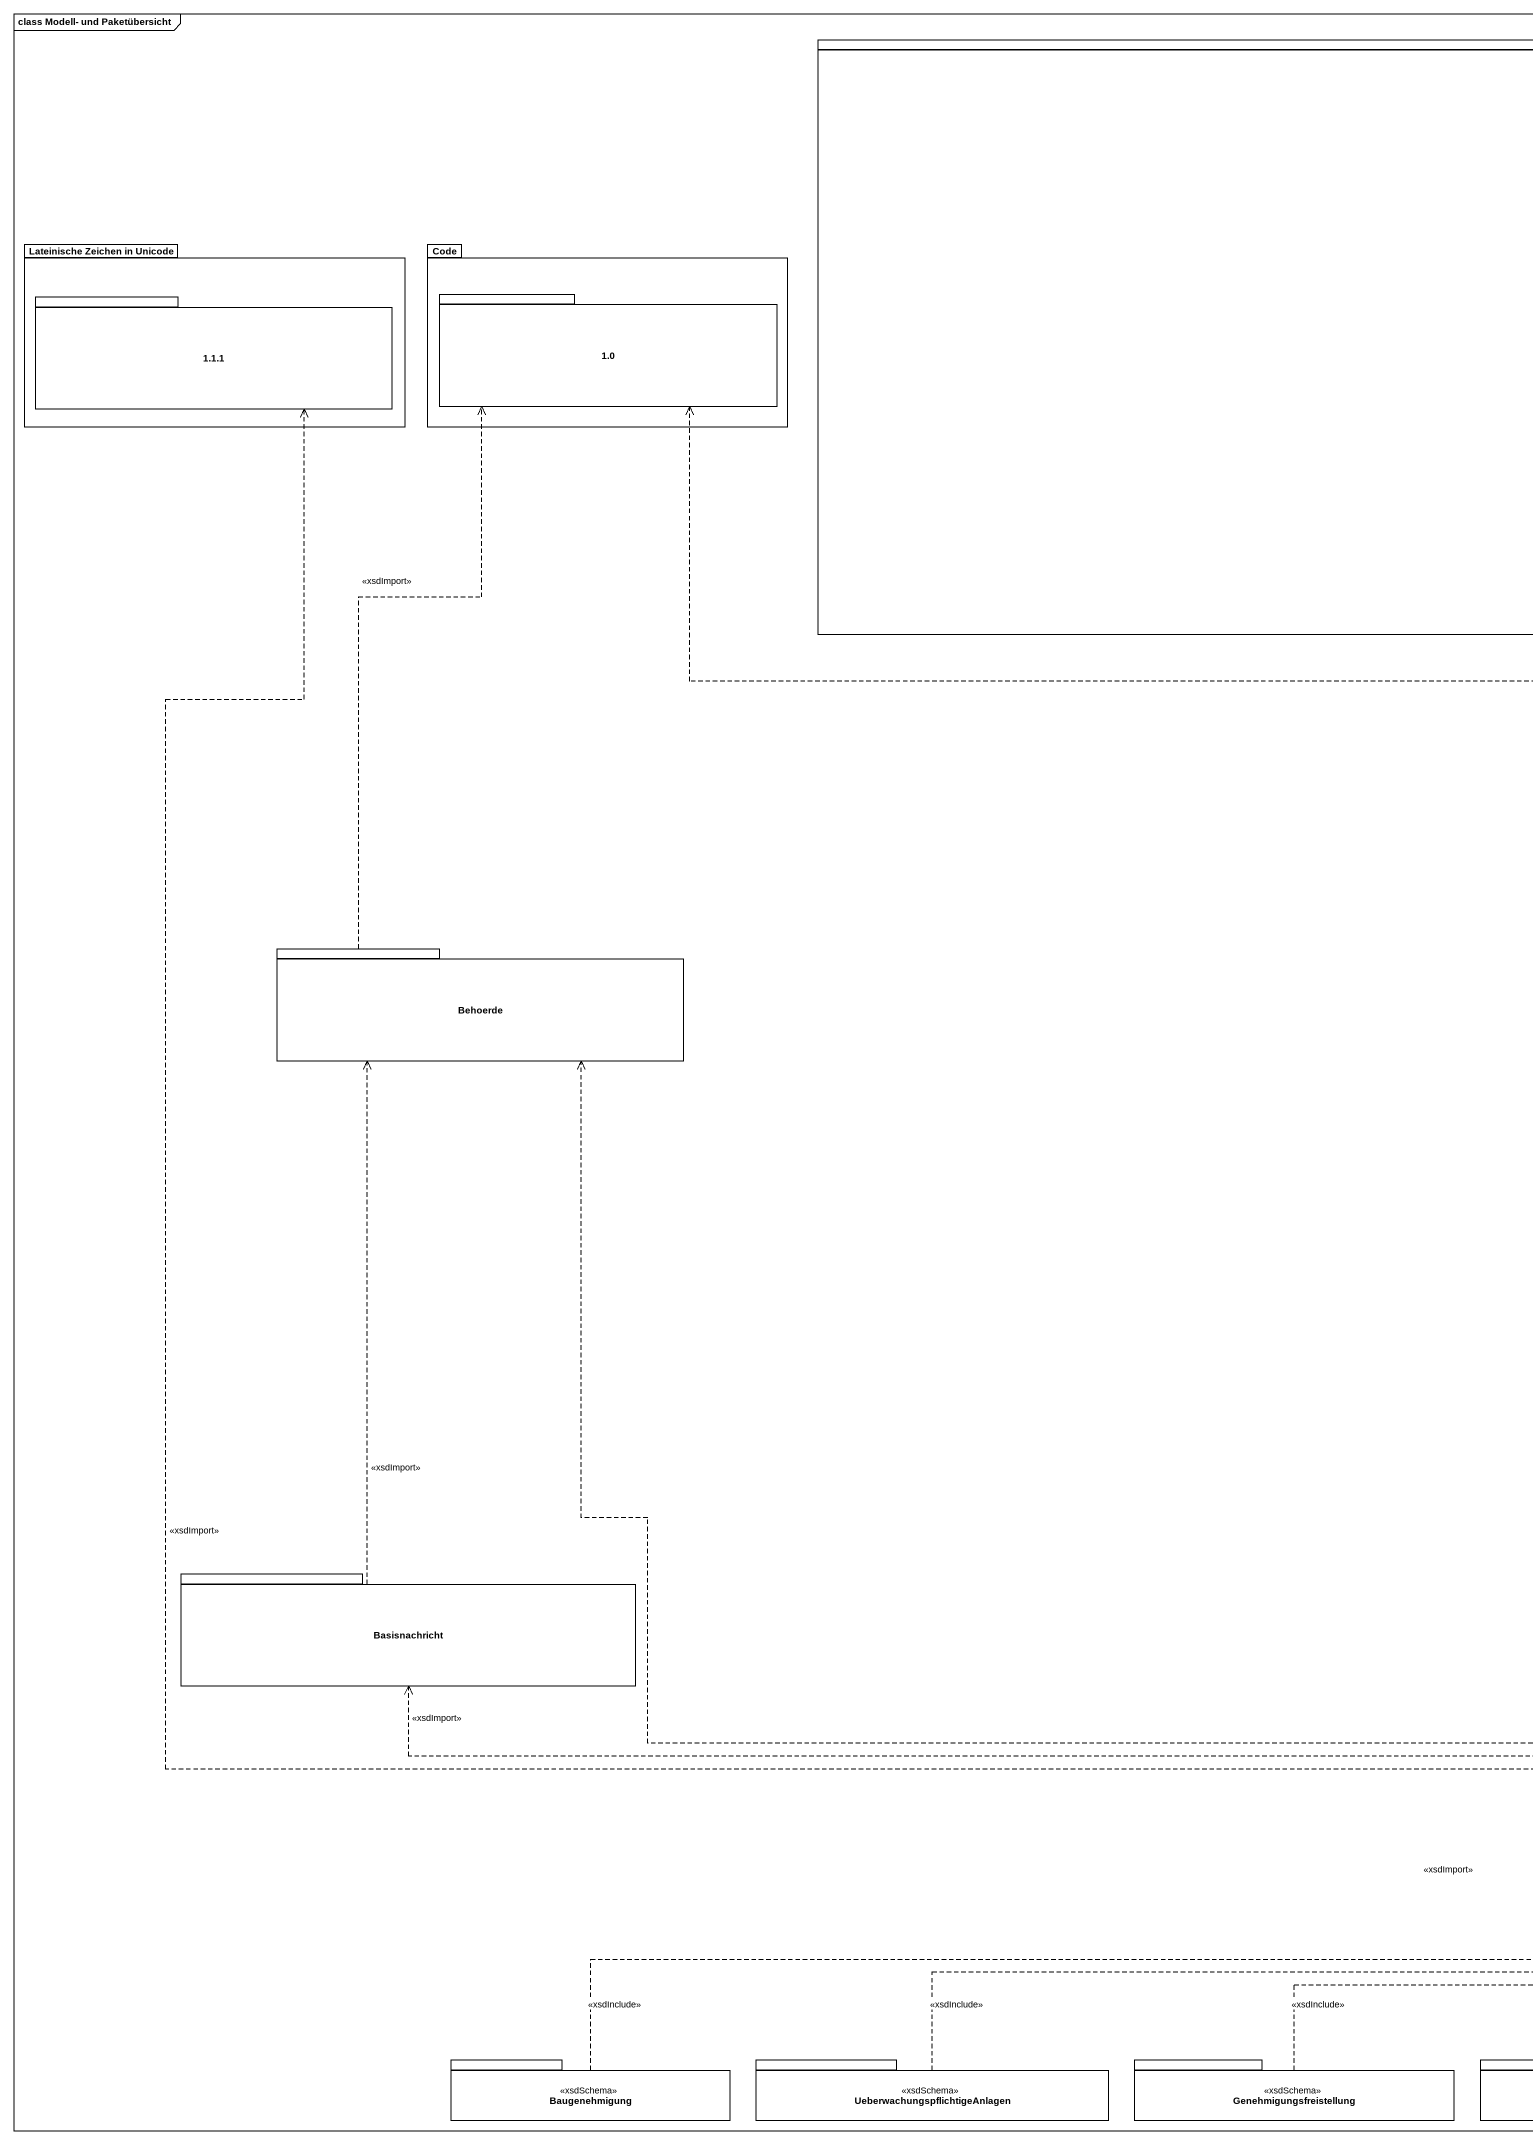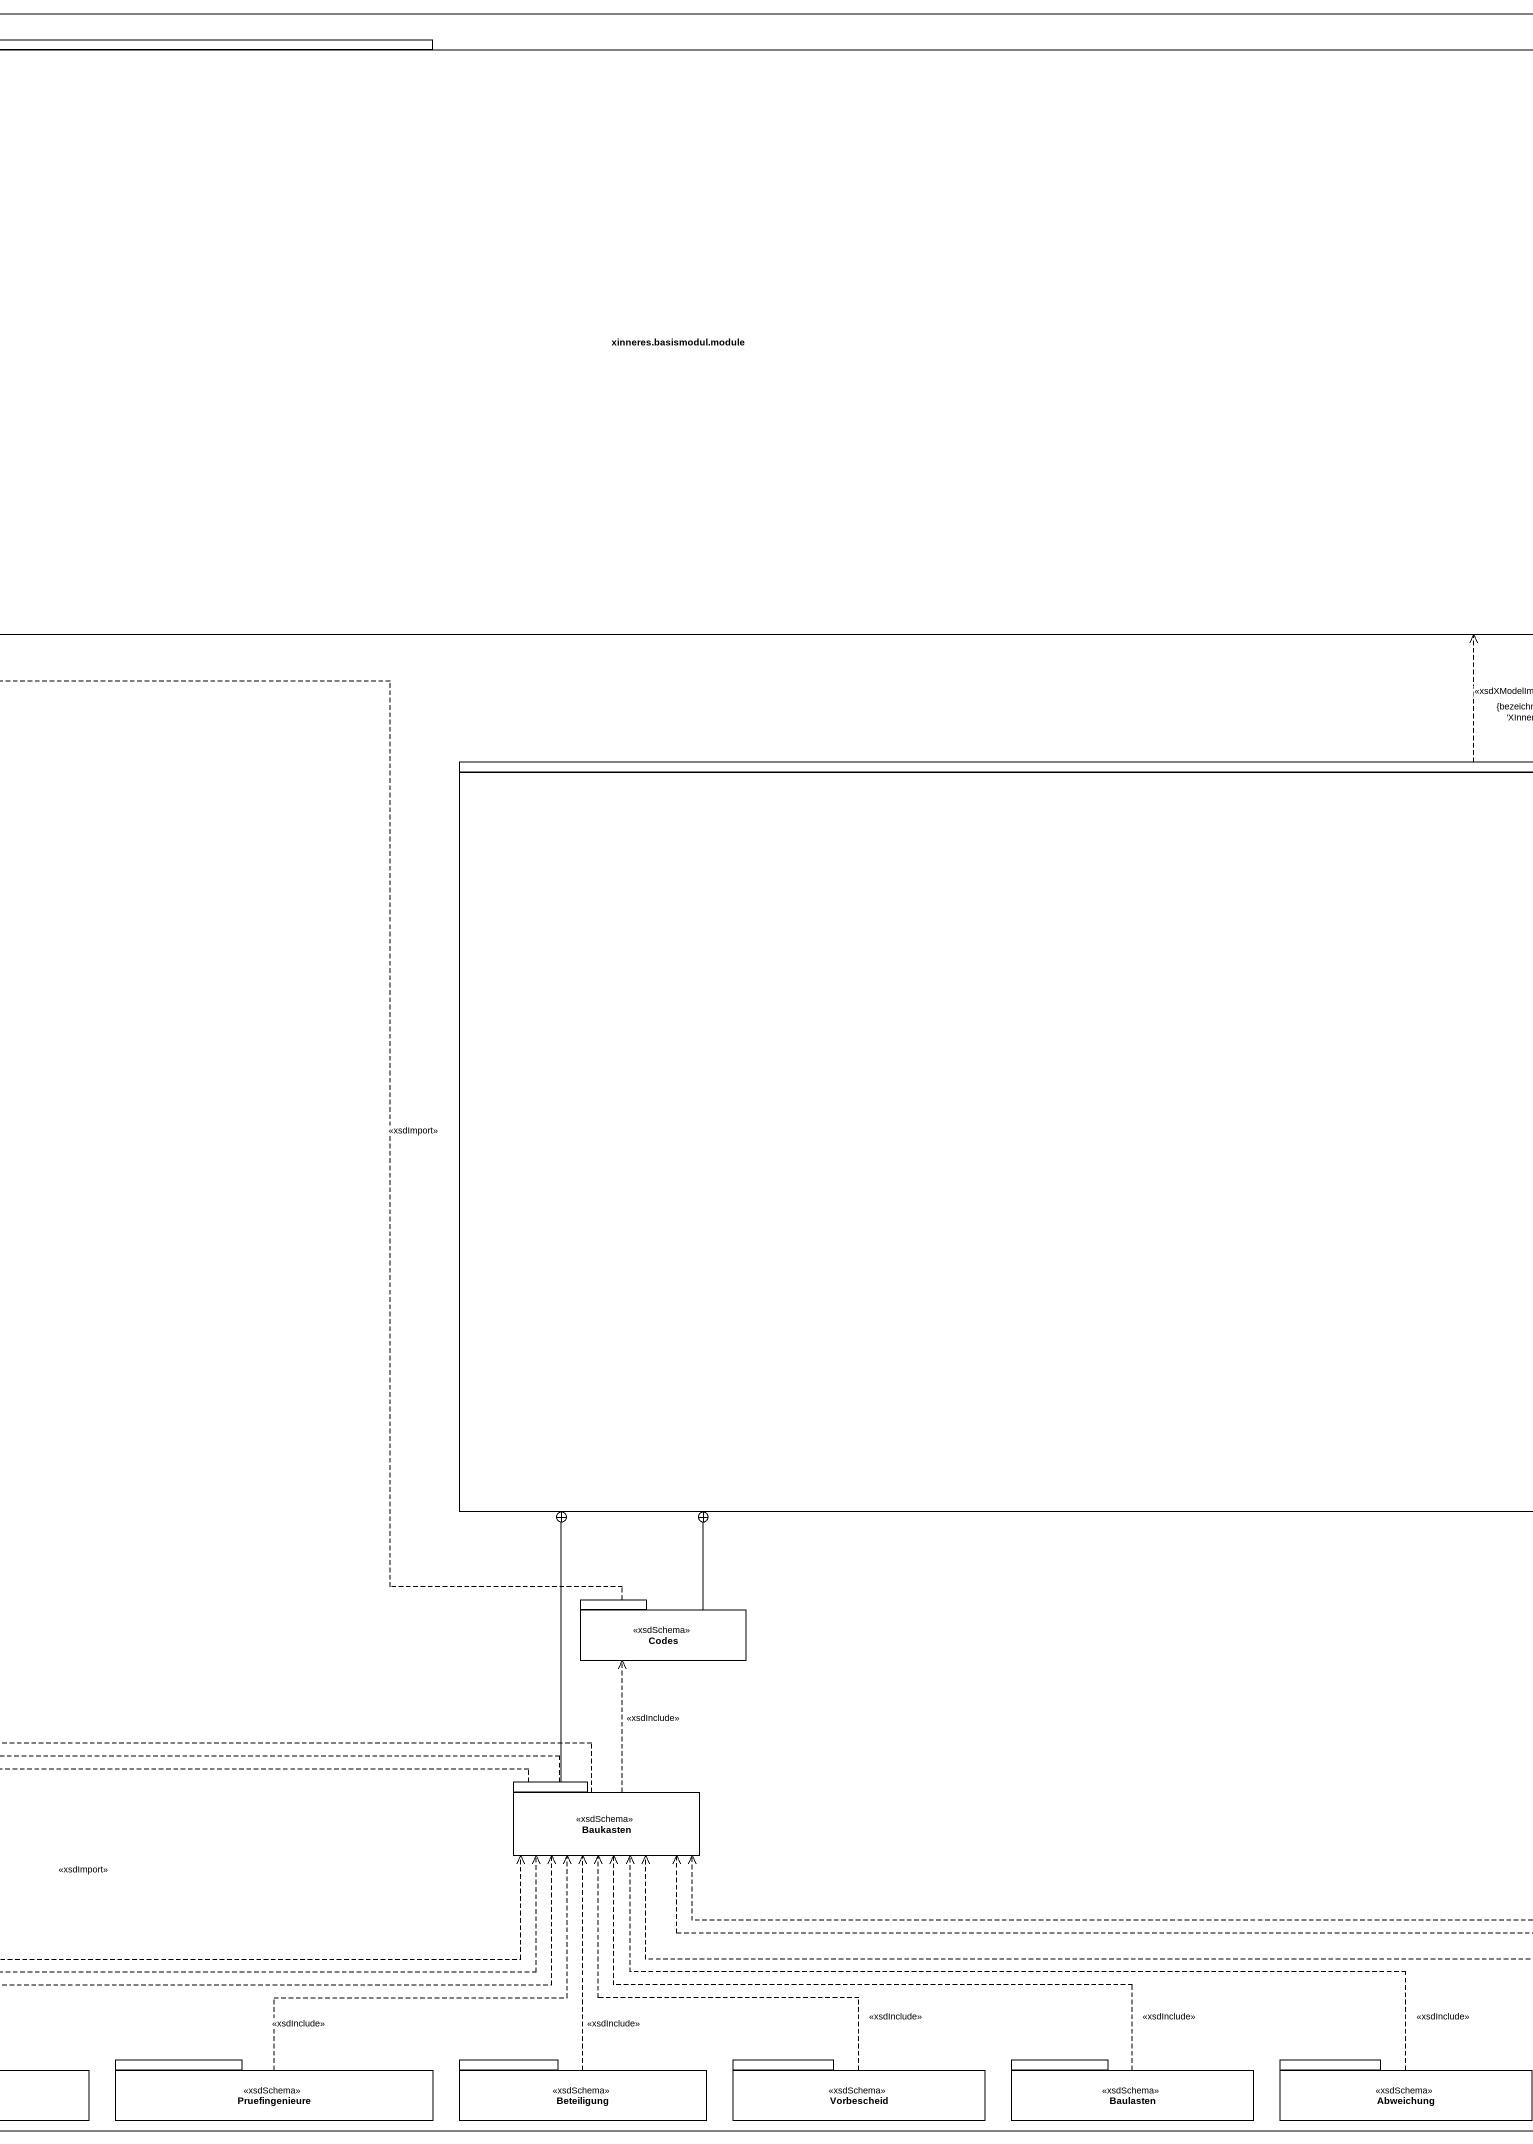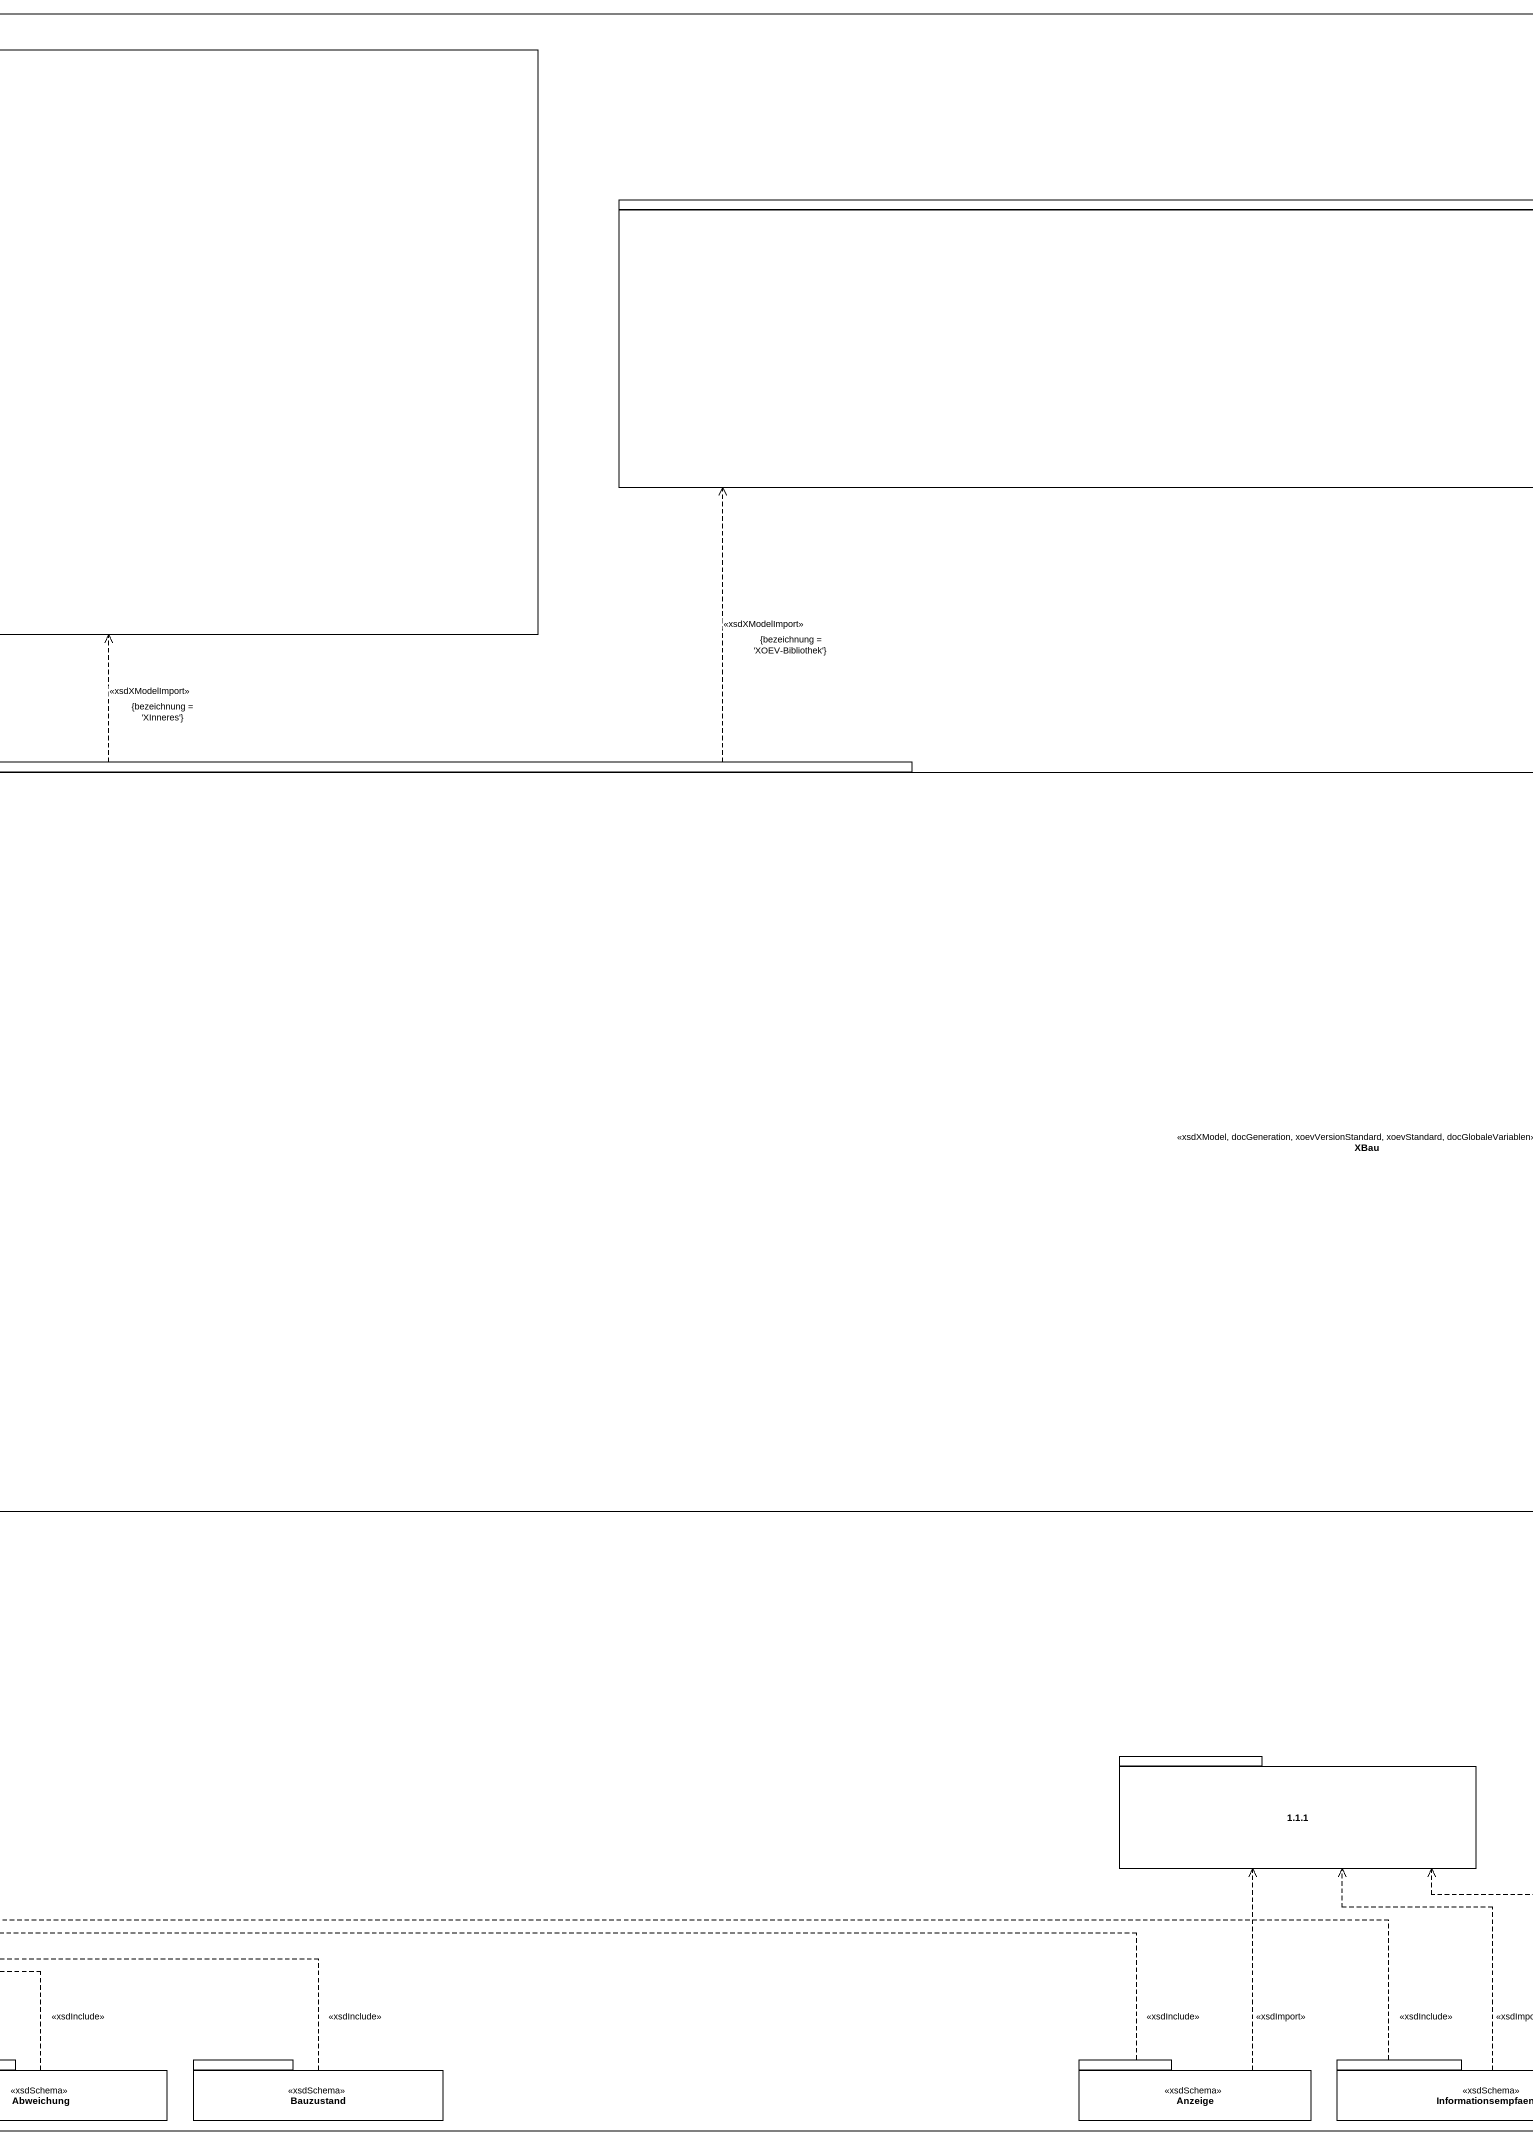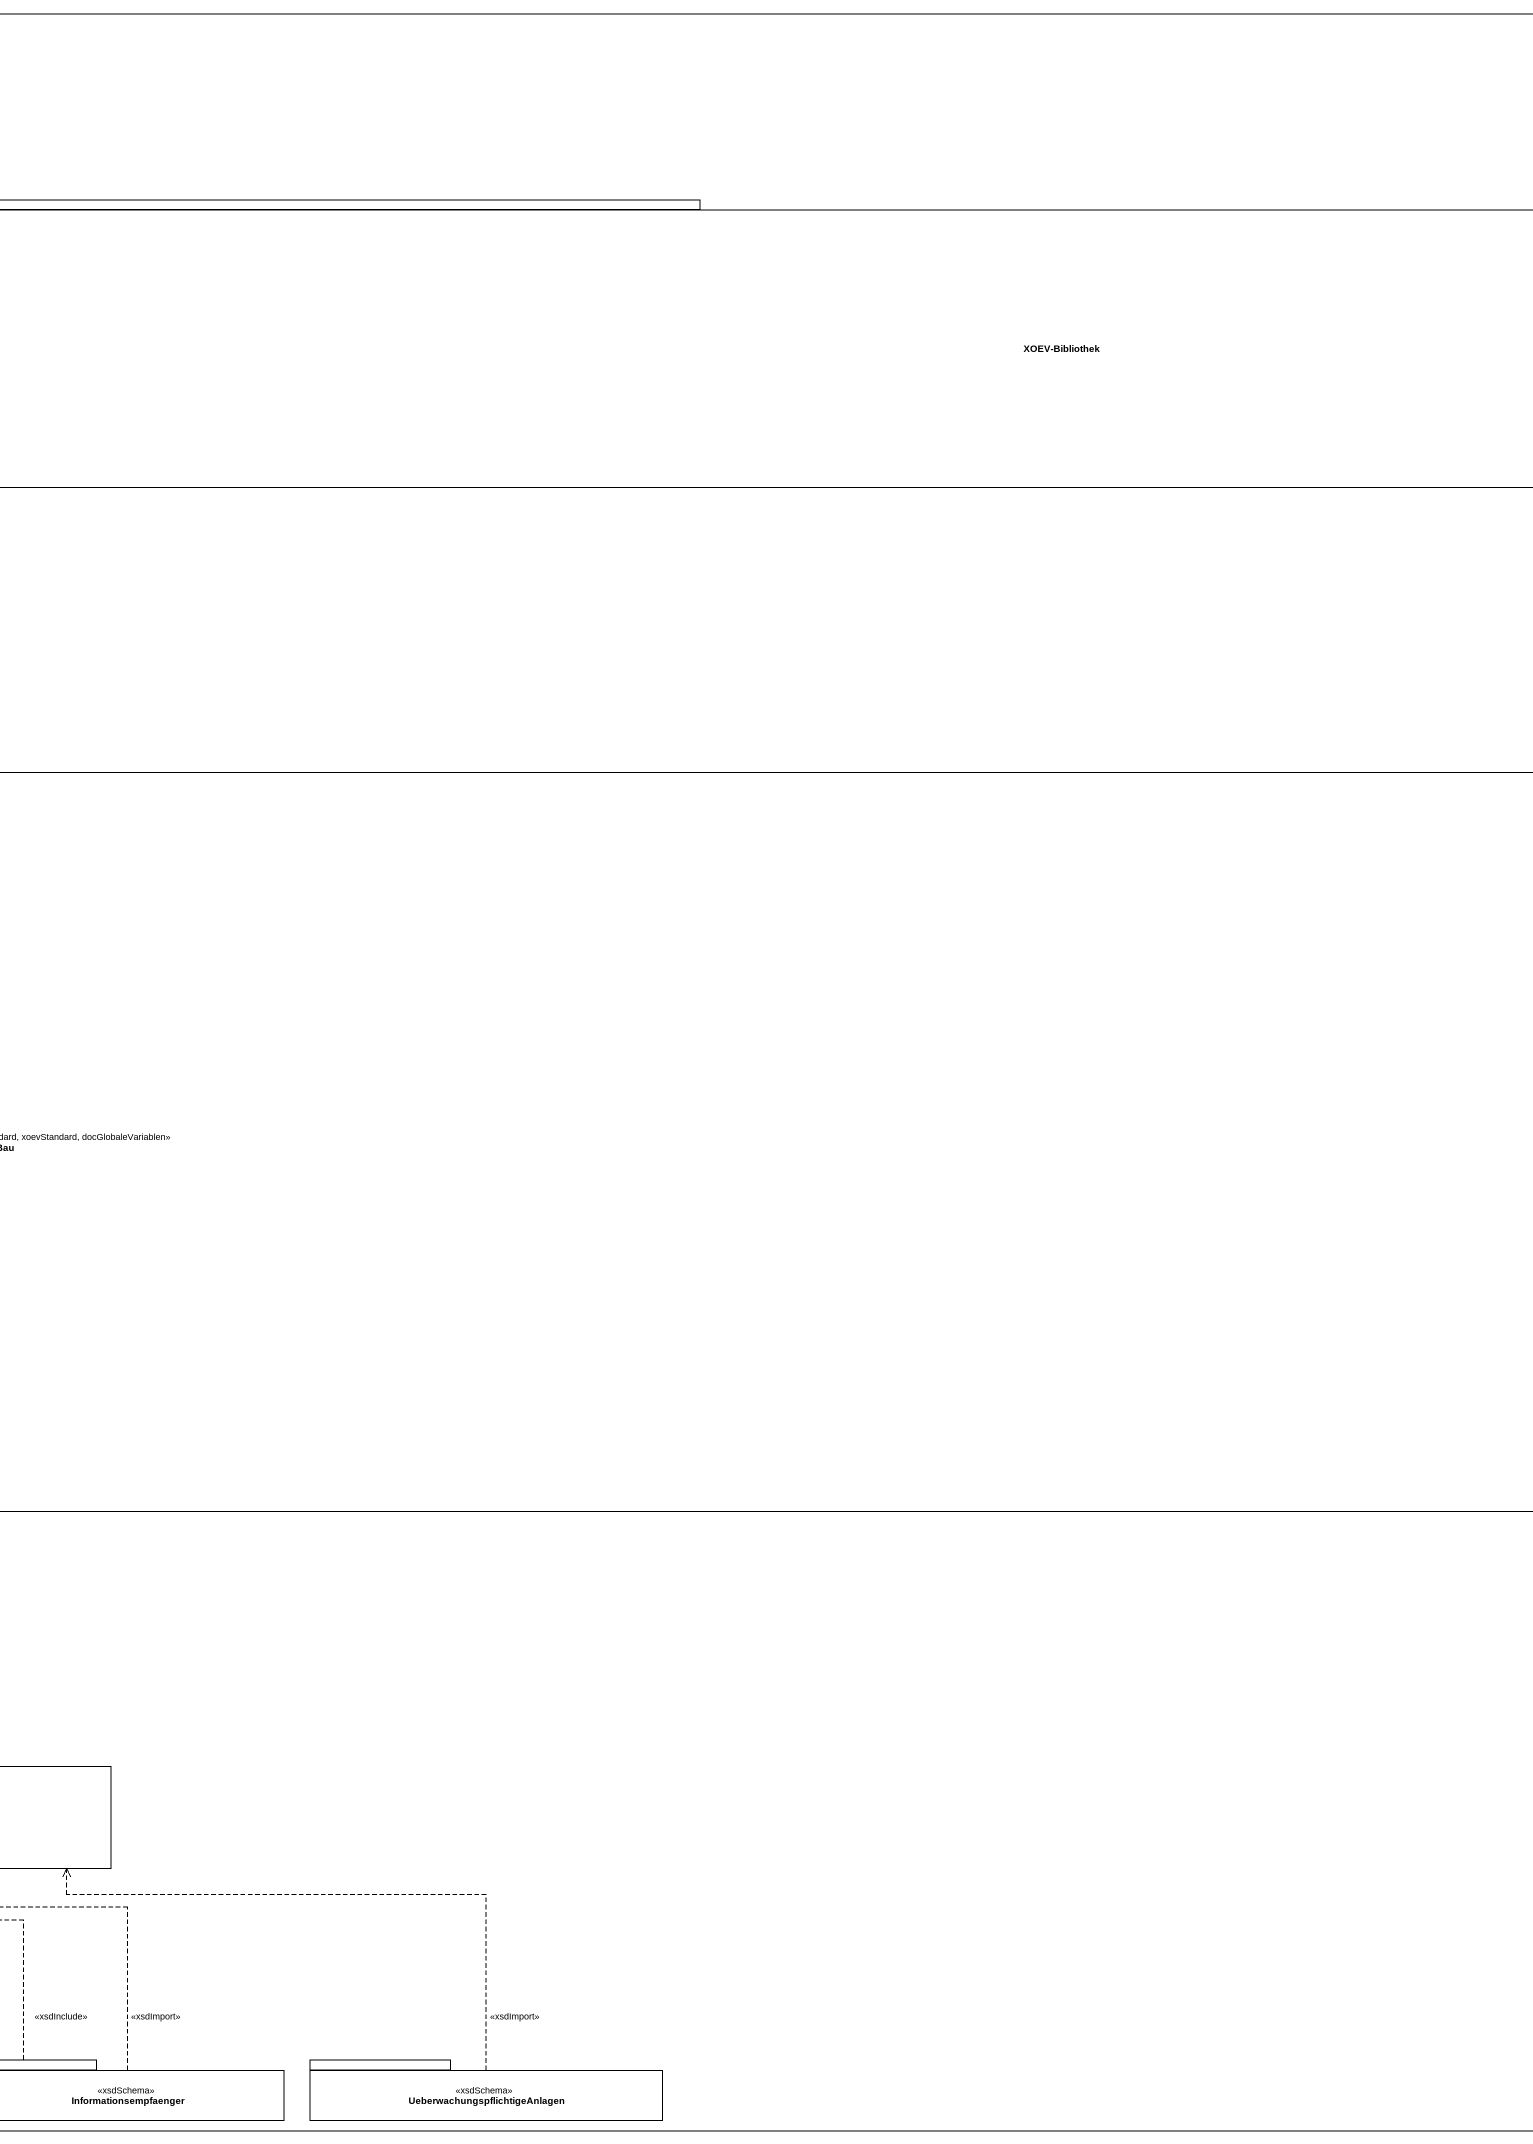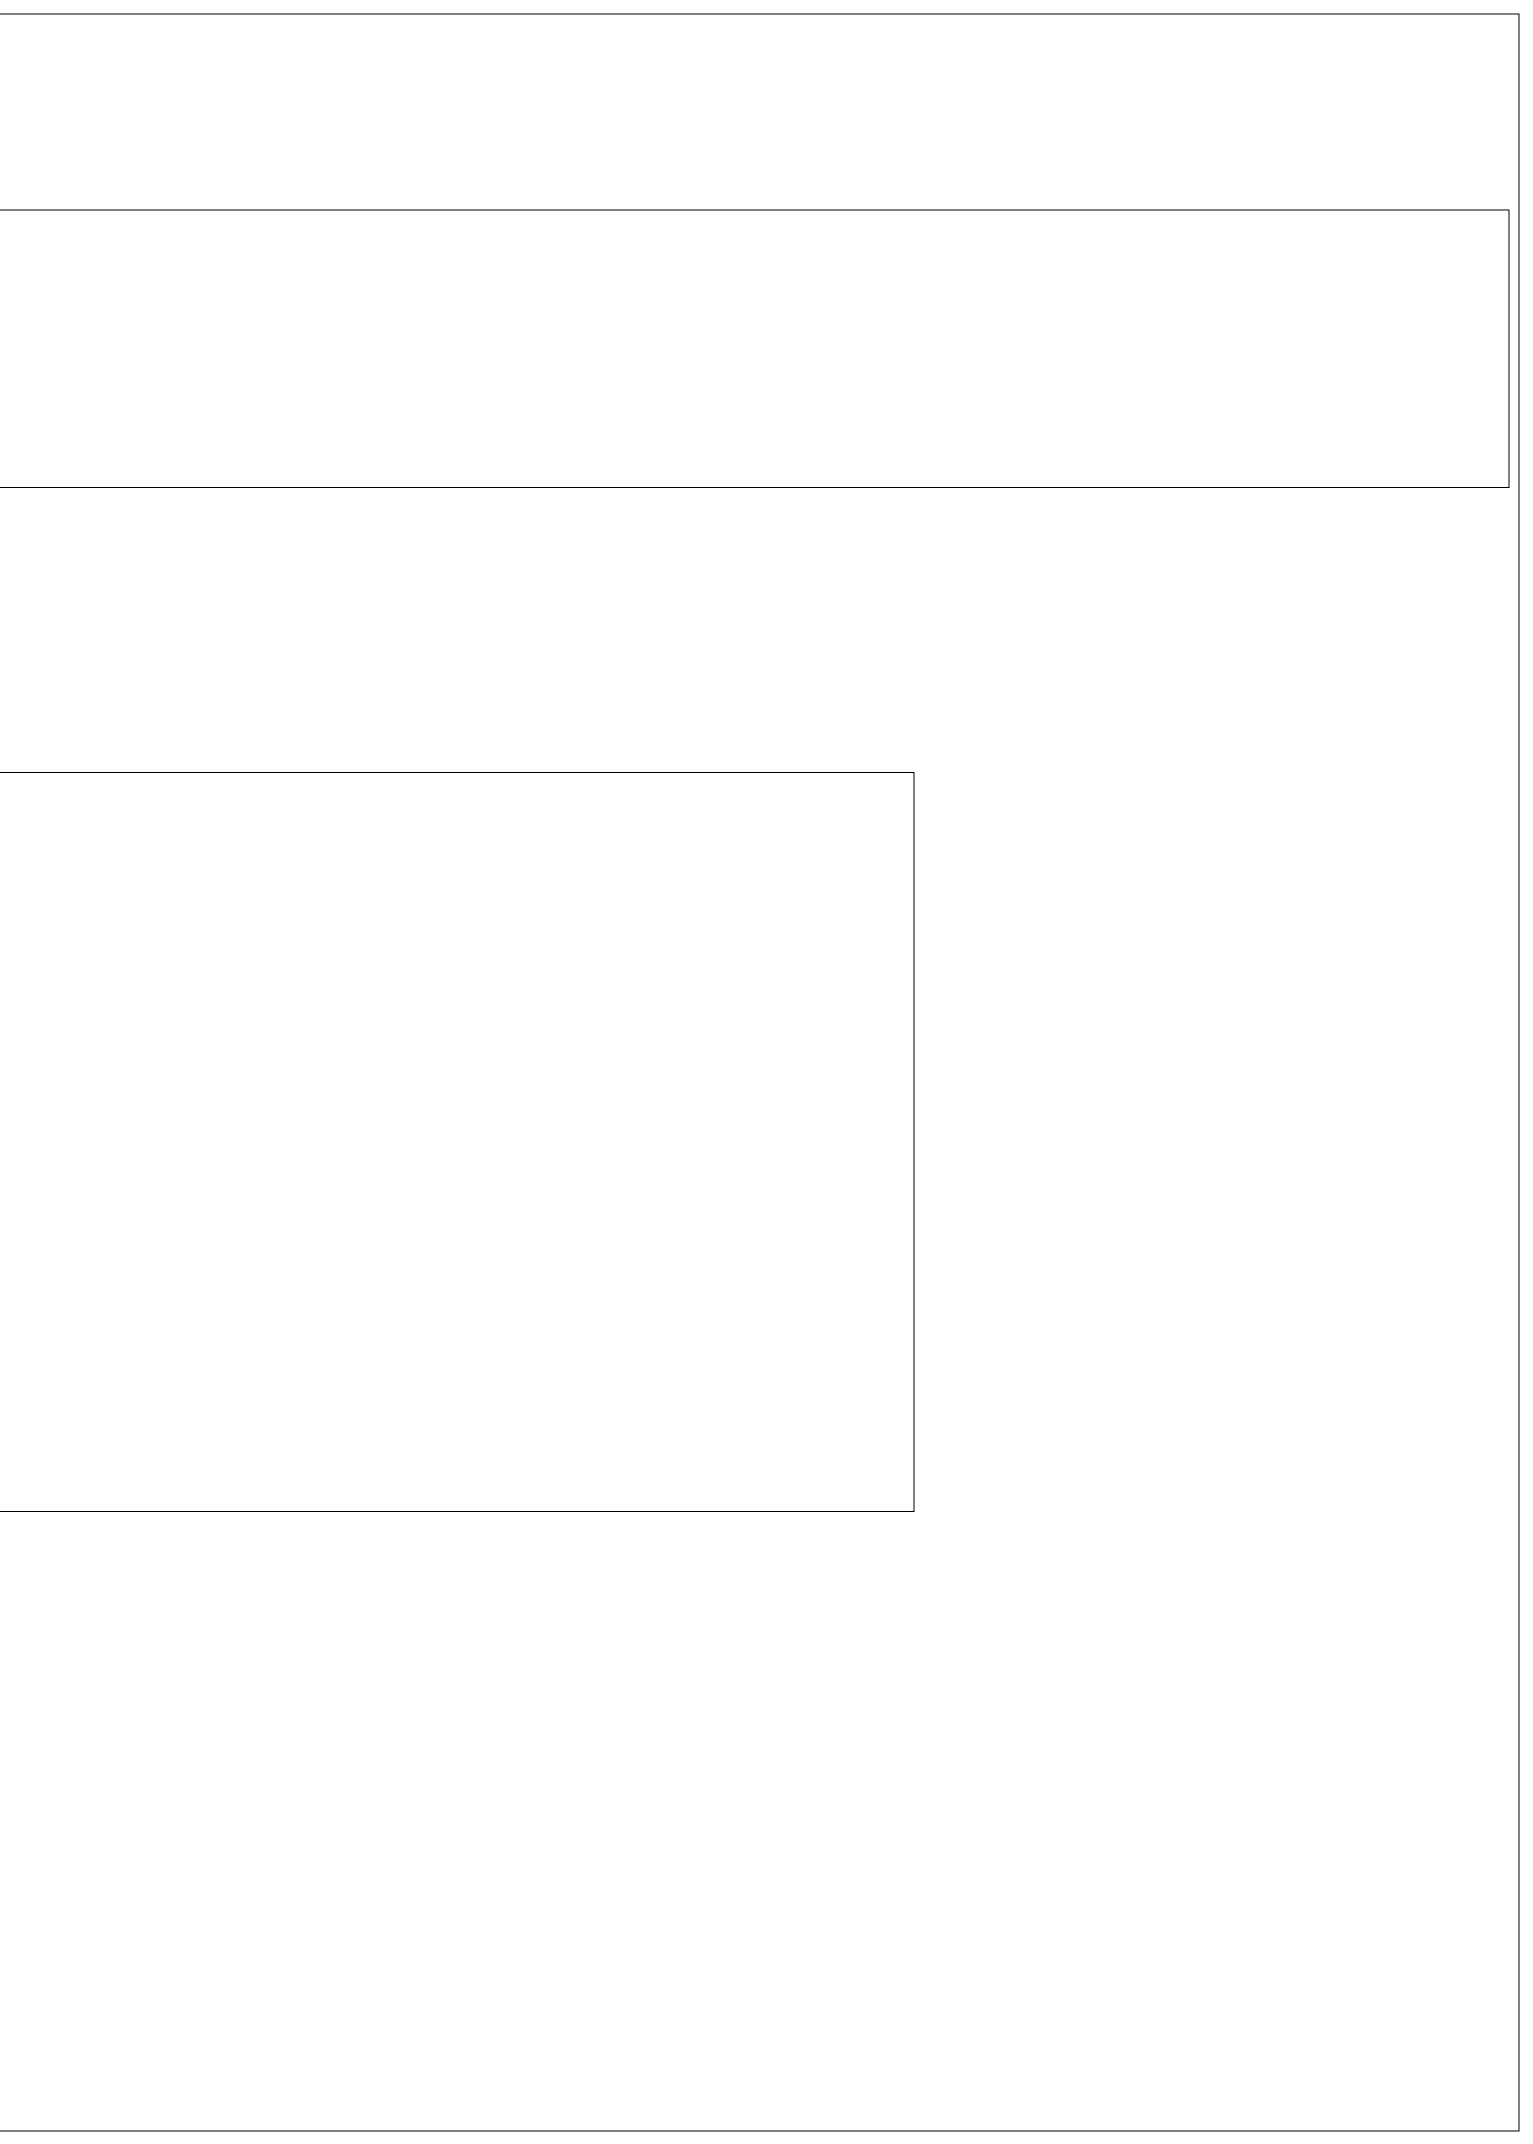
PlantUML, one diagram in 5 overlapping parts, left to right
@startuml
mainframe class Modell- und Paketübersicht
package "xinneres.basismodul.module" as xinneres_basismodul_module {
}
package "XOEV-Bibliothek" as XOEV_Bibliothek {
}
package "Lateinische Zeichen in Unicode" as Lateinische_Zeichen_in {
  package "1.1.1" as p1_1_1 {
  }
}
package Code {
  package "1.0" as p1_0 {
  }
}
package XBau <<xsdXModel, docGeneration, xoevVersionStandard, xoevStandard, docGlobaleVariablen>> {
}
package Behoerde {
}
package Basisnachricht {
}
package Codes <<xsdSchema>> {
}
package Baukasten <<xsdSchema>> {
}
package "1.1.1" as p1_1_1_2 {
}
package Baugenehmigung <<xsdSchema>> {
}
package "UeberwachungspflichtigeAnlagen" as UeberwachungspflichtigeAnlag <<xsdSchema>> {
}
package Genehmigungsfreistellung <<xsdSchema>> {
}
package Pruefingenieure <<xsdSchema>> {
}
package Beteiligung <<xsdSchema>> {
}
package Vorbescheid <<xsdSchema>> {
}
package Baulasten <<xsdSchema>> {
}
package Abweichung <<xsdSchema>> {
}
package Bauzustand <<xsdSchema>> {
}
package Anzeige <<xsdSchema>> {
}
package Informationsempfaenger <<xsdSchema>> {
}
package "UeberwachungspflichtigeAnlagen" as UeberwachungspflichtigeAnlag_2 <<xsdSchema>> {
}
XBau .left.> xinneres_basismodul_module : <<xsdXModelImport>>\n{bezeichnung = 'XInneres'}
XBau .up.> XOEV_Bibliothek : <<xsdXModelImport>>\n{bezeichnung = 'XOEV-Bibliothek'}
Behoerde .up.> p1_0 : <<xsdImport>>
Basisnachricht .up.> Behoerde : <<xsdImport>>
Codes .up.> p1_0 : <<xsdImport>>
Codes -right-+ XBau
Baukasten .up.> p1_1_1 : <<xsdImport>>
Baukasten -right-+ XBau
Baukasten .left.> Behoerde : <<xsdImport>>
Baukasten .left.> Basisnachricht : <<xsdImport>>
Baukasten .up.> Codes : <<xsdInclude>>
Baugenehmigung .right.> Baukasten : <<xsdInclude>>
UeberwachungspflichtigeAnlag .right.> Baukasten : <<xsdInclude>>
Genehmigungsfreistellung .right.> Baukasten : <<xsdInclude>>
Pruefingenieure .up.> Baukasten : <<xsdInclude>>
Beteiligung .up.> Baukasten : <<xsdInclude>>
Vorbescheid .up.> Baukasten : <<xsdInclude>>
Baulasten .left.> Baukasten : <<xsdInclude>>
Abweichung .left.> Baukasten : <<xsdInclude>>
Bauzustand .left.> Baukasten : <<xsdInclude>>
Anzeige .left.> Baukasten : <<xsdInclude>>
Anzeige .up.> p1_1_1_2 : <<xsdImport>>
Informationsempfaenger .left.> Baukasten : <<xsdInclude>>
Informationsempfaenger .up.> p1_1_1_2 : <<xsdImport>>
UeberwachungspflichtigeAnlag_2 .left.> p1_1_1_2 : <<xsdImport>>
@enduml
